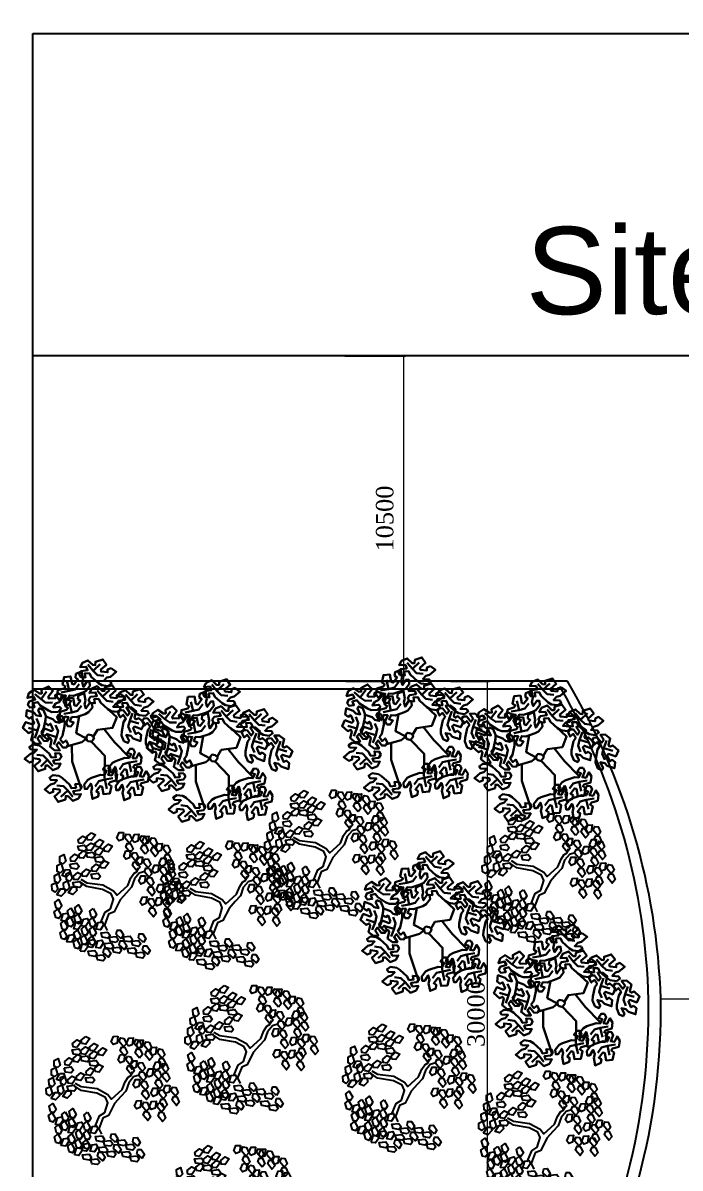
# Model space of a CAD drawing. Header units: millimetres. Extents: x -73920 to 111210, y -48963 to 87920.
# Drawn here: x 51609 to 59141, y -39459 to -26337 of the extents above; entities that cross this region are included whole.
import ezdxf

# ---------------------------------------------------------------- set-up
doc = ezdxf.new("R2010")
doc.units = ezdxf.units.MM
doc.header["$LTSCALE"] = 100
doc.header["$MEASUREMENT"] = 0
doc.linetypes.add('DOT2', pattern=[0.125, 0, -0.125])
for name, color, linetype, lineweight in [('01. Sanitary Accessorys', 3, 'Continuous', 30), ('9-TEXT', 7, 'Continuous', 13), ('Bars', 7, 'Continuous', 15)]:
    doc.layers.add(name, color=color, linetype=linetype, lineweight=lineweight)
doc.layers.add('A3-DIM-INT', color=3, linetype='Continuous')
doc.layers.add('water', color=150, linetype='DOT2')
doc.styles.add('50', font='arial.ttf', dxfattribs={"height": 150})
doc.styles.add('BOLDTEXT4', font='times.ttf')
doc.styles.add('DIM25', font='simplex.shx', dxfattribs={"width": 0.85, "height": 50})
doc.dimstyles.new('DIM25', dxfattribs={"dimtxt": 500, "dimasz": 1, "dimexe": 25, "dimexo": 20, "dimgap": 25, "dimtad": 1, "dimdec": 0, "dimzin": 0, "dimdsep": 46, "dimtxsty": 'DIM25', "dimblk": 'Tick', "dimcen": 0.09, "dimdle": 25, "dimclrd": 256, "dimclre": 256, "dimclrt": 1, "dimadec": 0, "dimazin": 0, "dimtfac": 1, "dimtdec": 0, "dimtix": 1, "dimtmove": 2, "dimatfit": 3, "dimldrblk": 'Tick', "dimfxl": 1, "dimtolj": 1, "dimtzin": 0, "dimlwd": 5, "dimarcsym": 0})

# ---------------------------------------------------------------- blocks, each defined once
blk = doc.blocks.new('Tick')
at = {"const_width": 4}
blk.add_lwpolyline([(-7, -7), (7, 7)], dxfattribs=at)
blk = doc.blocks.new('*D608')
at = {"layer": 'Bars', "linetype": 'ByBlock', "lineweight": -2, "transparency": 16777216}
for p, q in [((55300, -30150), (55995, -30150)), ((55310, -33881), (55995, -33881))]:
    blk.add_line(p, q, dxfattribs=at)
at = {"layer": 'Bars', "linetype": 'ByBlock', "lineweight": 5, "transparency": 16777216}
blk.add_line((55970, -30151), (55970, -33880), dxfattribs=at)
at = {"layer": 'DEFPOINTS', "color": 0, "linetype": 'ByBlock', "lineweight": 25, "transparency": 16777216}
for p in [(55280, -30150), (55290, -33881), (55970, -33881)]:
    blk.add_point(p, dxfattribs=at)
at = {"layer": 'Bars', "linetype": 'ByBlock', "lineweight": 5, "transparency": 16777216}
for p, rotation in [((55970, -30150), 90), ((55970, -33881), 270)]:
    blk.add_blockref('Tick', p, dxfattribs=dict(at, rotation=rotation))
at = {"layer": 'Bars', "color": 0, "linetype": 'ByBlock', "lineweight": -2, "transparency": 16777216, "insert": (55757, -32016), "char_height": 3000, "attachment_point": 5, "rotation": 90, "style": 'BOLDTEXT4'}
blk.add_mtext('\\A1;{\\H0.066667x;10500}', dxfattribs=at)
blk = doc.blocks.new('*D609')
at = {"layer": 'DEFPOINTS', "linetype": 'ByBlock', "lineweight": -2, "transparency": 16777216}
for p, q in [((56240, -41508), (54885, -41508)), ((56210, -45060), (54885, -45060))]:
    blk.add_line(p, q, dxfattribs=at)
at = {"layer": 'DEFPOINTS', "linetype": 'ByBlock', "lineweight": 5, "transparency": 16777216}
blk.add_line((54910, -41509), (54910, -45059), dxfattribs=at)
at = {"layer": 'DEFPOINTS', "color": 0, "linetype": 'ByBlock', "lineweight": 25, "transparency": 16777216}
for p in [(56260, -41508), (54910, -45060), (56230, -45060)]:
    blk.add_point(p, dxfattribs=at)
at = {"layer": 'DEFPOINTS', "linetype": 'ByBlock', "lineweight": 5, "transparency": 16777216}
for p, rotation in [((54910, -41508), 90), ((54910, -45060), 270)]:
    blk.add_blockref('Tick', p, dxfattribs=dict(at, rotation=rotation))
at = {"layer": 'DEFPOINTS', "color": 0, "linetype": 'ByBlock', "lineweight": 25, "transparency": 16777216, "insert": (54783, -43284), "char_height": 3000, "attachment_point": 5, "rotation": 90, "style": 'BOLDTEXT4'}
blk.add_mtext('\\A1;{\\H0.066667x;11500}', dxfattribs=at)
blk = doc.blocks.new('*D610')
at = {"layer": 'DEFPOINTS', "linetype": 'ByBlock', "lineweight": -2, "transparency": 16777216}
for p, q in [((56510, -33881), (56955, -33881)), ((56510, -41508), (56955, -41508))]:
    blk.add_line(p, q, dxfattribs=at)
at = {"layer": 'DEFPOINTS', "linetype": 'ByBlock', "lineweight": 5, "transparency": 16777216}
blk.add_line((56930, -33882), (56930, -41507), dxfattribs=at)
at = {"layer": 'DEFPOINTS', "color": 0, "linetype": 'ByBlock', "lineweight": 25, "transparency": 16777216}
for p in [(56490, -33881), (56490, -41508), (56930, -41508)]:
    blk.add_point(p, dxfattribs=at)
at = {"layer": 'DEFPOINTS', "linetype": 'ByBlock', "lineweight": 5, "transparency": 16777216}
for p, rotation in [((56930, -33881), 90), ((56930, -41508), 270)]:
    blk.add_blockref('Tick', p, dxfattribs=dict(at, rotation=rotation))
at = {"layer": 'DEFPOINTS', "color": 1, "linetype": 'ByBlock', "lineweight": 25, "transparency": 16777216, "insert": (56803, -37694), "char_height": 500, "attachment_point": 5, "rotation": 90, "style": 'BOLDTEXT4'}
blk.add_mtext('\\A1;{\\H0.4x;\\C7;30000}', dxfattribs=at)
blk = doc.blocks.new('*D611')
at = {"layer": '9-TEXT', "linetype": 'ByBlock', "lineweight": -2, "transparency": 16777216}
for p, q in [((58920, -37500), (58920, -37495)), ((62678, -37530), (62678, -37545))]:
    blk.add_line(p, q, dxfattribs=at)
at = {"layer": '9-TEXT', "linetype": 'ByBlock', "lineweight": 5, "transparency": 16777216}
blk.add_line((58921, -37520), (62677, -37520), dxfattribs=at)
at = {"layer": 'DEFPOINTS', "color": 0, "linetype": 'ByBlock', "lineweight": 25, "transparency": 16777216}
for p in [(58920, -37520), (62678, -37510), (62678, -37520)]:
    blk.add_point(p, dxfattribs=at)
at = {"layer": '9-TEXT', "linetype": 'ByBlock', "lineweight": 5, "transparency": 16777216, "rotation": 180}
blk.add_blockref('Tick', (58920, -37520), dxfattribs=at)
at = {"layer": '9-TEXT', "linetype": 'ByBlock', "lineweight": 5, "transparency": 16777216}
blk.add_blockref('Tick', (62678, -37520), dxfattribs=at)
at = {"layer": '9-TEXT', "color": 1, "linetype": 'ByBlock', "lineweight": 25, "transparency": 16777216, "insert": (60799, -37393), "char_height": 500, "attachment_point": 5, "style": 'BOLDTEXT4'}
blk.add_mtext('\\A1;{\\H0.4x;\\C7;15500}', dxfattribs=at)
blk = doc.blocks.new('A$C72DC696B')
for points in [[(4.21, 13.69), (4.64, 13.48), (4.21, 12.88), (3.78, 12.94), (3.73, 13.3)], [(7.65, 13.71), (7.56, 12.98), (7.15, 12.83), (6.94, 13.12), (7.18, 13.7)], [(8.24, 12.57), (7.77, 13.14), (7.93, 13.54), (8.29, 13.49), (8.55, 12.93)], [(8.77, 12.64), (8.56, 12.94), (8.8, 13.51), (9.28, 13.53), (9.18, 12.8)], [(3.5, 11.73), (2.89, 11.81), (2.75, 12.26), (3.48, 12.36), (3.73, 12.01)], [(3.27, 12.52), (2.85, 12.58), (2.8, 12.94), (3.28, 13.33), (3.71, 13.12)], [(4.6, 12.38), (4.17, 11.78), (3.74, 11.84), (3.69, 12.2), (4.17, 12.59)], [(5.54, 12.74), (5.11, 12.14), (4.68, 12.2), (4.63, 12.56), (5.11, 12.95)], [(6.47, 12.26), (6.04, 11.66), (5.61, 11.72), (5.56, 12.08), (6.04, 12.47)], [(8.66, 11.93), (8.34, 11.57), (7.88, 12.14), (8.04, 12.54), (8.4, 12.5)], [(9.86, 12.38), (9.39, 12.95), (9.55, 13.35), (9.91, 13.31), (10.17, 12.74)], [(9.97, 11.39), (9.5, 11.96), (9.66, 12.36), (10.02, 12.31), (10.28, 11.75)], [(9.84, 12.42), (9.63, 12.72), (9.87, 13.29), (10.34, 13.31), (10.25, 12.57)], [(10.98, 13.09), (11.24, 12.52), (10.93, 12.16), (10.46, 12.73), (10.62, 13.13)], [(11.05, 11.94), (11.28, 12.51), (11.76, 12.53), (11.66, 11.8), (11.26, 11.65)], [(12.34, 11.38), (11.87, 11.96), (12.04, 12.36), (12.39, 12.31), (12.65, 11.74)], [(1.17, 10.34), (0.85, 10.51), (0.83, 11.14), (1.25, 11.35), (1.47, 10.64)], [(1.97, 11.01), (2.45, 11.41), (2.88, 11.2), (2.45, 10.6), (2.02, 10.65)], [(3.38, 11.77), (3.81, 11.56), (3.38, 10.96), (2.95, 11.02), (2.9, 11.37)], [(4.38, 11.62), (4.63, 11.27), (4.4, 10.99), (3.78, 11.07), (3.64, 11.52)], [(5.56, 10.79), (5.33, 10.51), (4.71, 10.59), (4.57, 11.04), (5.31, 11.14)], [(5.53, 11.9), (5.1, 11.3), (4.67, 11.36), (4.62, 11.72), (5.11, 12.11)], [(7.9, 11.74), (8.38, 11.76), (8.28, 11.02), (7.88, 10.87), (7.66, 11.16)], [(8.66, 11.58), (9.01, 11.53), (9.27, 10.97), (8.96, 10.61), (8.49, 11.18)], [(8.94, 10.5), (9.18, 11.07), (9.66, 11.09), (9.56, 10.36), (9.15, 10.21)], [(11.35, 11.52), (11.03, 11.16), (10.57, 11.74), (10.73, 12.14), (11.09, 12.09)], [(12.45, 10.39), (11.98, 10.96), (12.15, 11.36), (12.5, 11.31), (12.76, 10.75)], [(0.89, 9.37), (0.57, 9.55), (0.55, 10.17), (0.98, 10.39), (1.19, 9.68)], [(1.92, 10.34), (2.65, 10.44), (2.9, 10.08), (2.67, 9.8), (2.06, 9.89)], [(3.21, 9.42), (3.69, 9.81), (4.12, 9.6), (3.69, 9), (3.26, 9.06)], [(4.25, 9.94), (4.73, 10.33), (5.15, 10.13), (4.72, 9.53), (4.29, 9.58)], [(5.23, 9.94), (5.18, 10.3), (5.66, 10.7), (6.09, 10.49), (5.66, 9.89)], [(8.76, 10.58), (9.12, 10.54), (9.38, 9.97), (9.07, 9.61), (8.6, 10.18)], [(9.93, 10.91), (10.29, 10.87), (10.55, 10.3), (10.24, 9.94), (9.77, 10.51)], [(10.4, 9.87), (10.66, 9.31), (10.35, 8.95), (9.88, 9.52), (10.04, 9.92)], [(10.91, 9.36), (10.7, 9.65), (10.94, 10.22), (11.41, 10.24), (11.32, 9.51)], [(12.08, 10.25), (11.67, 10.09), (11.46, 10.39), (11.7, 10.96), (12.17, 10.98)], [(12.05, 10.02), (12.31, 9.45), (12, 9.09), (11.53, 9.66), (11.69, 10.06)], [(13.07, 10.19), (12.75, 9.83), (12.29, 10.4), (12.45, 10.8), (12.81, 10.76)], [(12.56, 9.81), (12.92, 9.76), (13.18, 9.2), (12.86, 8.84), (12.39, 9.41)], [(0.92, 8.61), (0.61, 8.3), (0.3, 8.48), (0.28, 9.1), (0.7, 9.32)], [(1.45, 9.75), (1.88, 9.73), (1.96, 9.38), (1.53, 8.94), (1.08, 9.11)], [(1.86, 8.49), (1.54, 8.67), (1.52, 9.29), (1.94, 9.5), (2.16, 8.8)], [(3.19, 9.24), (2.76, 8.64), (2.33, 8.7), (2.28, 9.05), (2.76, 9.45)], [(5.18, 9.01), (4.95, 8.73), (4.33, 8.81), (4.2, 9.27), (4.93, 9.36)], [(10, 9.09), (9.9, 8.36), (9.5, 8.21), (9.29, 8.5), (9.52, 9.08)], [(10.89, 8.31), (10.58, 7.95), (10.11, 8.52), (10.28, 8.92), (10.64, 8.87)], [(12.1, 8.1), (11.64, 8.67), (11.8, 9.07), (12.16, 9.02), (12.42, 8.46)], [(0.02, 7.52), (0, 8.14), (0.42, 8.35), (0.64, 7.65), (0.34, 7.34)], [(0.53, 7.07), (0.9, 7.71), (1.33, 7.7), (1.41, 7.35), (0.97, 6.91)], [(1.88, 7.83), (1.58, 7.53), (1.26, 7.7), (1.24, 8.32), (1.67, 8.54)], [(2.65, 7.53), (2.22, 7.09), (1.77, 7.26), (2.14, 7.9), (2.57, 7.89)], [(3.21, 8.13), (2.98, 7.85), (2.37, 7.93), (2.23, 8.38), (2.96, 8.48)], [(11, 7.31), (10.69, 6.95), (10.22, 7.52), (10.39, 7.92), (10.74, 7.88)], [(11.18, 7.58), (11.42, 8.15), (11.9, 8.17), (11.8, 7.44), (11.4, 7.29)], [(12.01, 7.59), (12.17, 7.99), (12.53, 7.95), (12.79, 7.38), (12.48, 7.02)], [(13.21, 8.47), (13.11, 7.73), (12.71, 7.58), (12.49, 7.87), (12.73, 8.45)], [(14.1, 7.68), (13.79, 7.32), (13.32, 7.89), (13.49, 8.29), (13.84, 8.24)], [(1.04, 5.89), (0.81, 5.53), (0.46, 5.63), (0.31, 6.24), (0.68, 6.54)], [(9.42, 6.25), (9.66, 6.82), (10.14, 6.84), (10.04, 6.11), (9.64, 5.95)], [(11.03, 6.05), (10.72, 5.69), (10.25, 6.26), (10.41, 6.66), (10.77, 6.62)], [(11.01, 6.17), (11.25, 6.75), (11.72, 6.77), (11.63, 6.03), (11.22, 5.88)], [(12, 6.59), (12.36, 6.54), (12.62, 5.98), (12.31, 5.62), (11.84, 6.19)], [(12.59, 6.03), (12.12, 6.6), (12.28, 7), (12.64, 6.95), (12.9, 6.39)], [(13.59, 7.29), (13.95, 7.25), (14.21, 6.68), (13.9, 6.32), (13.43, 6.89)], [(0.97, 4.89), (0.74, 4.53), (0.4, 4.63), (0.24, 5.24), (0.61, 5.54)], [(1.63, 5.09), (1.79, 4.76), (1.46, 4.24), (0.98, 4.3), (1.21, 5.01)], [(2.03, 5.65), (2.39, 5), (2.16, 4.64), (1.81, 4.75), (1.66, 5.35)], [(3.11, 4.34), (2.88, 3.97), (2.54, 4.08), (2.38, 4.68), (2.75, 4.98)], [(3.18, 5.34), (2.95, 4.97), (2.6, 5.08), (2.45, 5.68), (2.82, 5.98)], [(4.41, 5.61), (4.77, 4.97), (4.54, 4.6), (4.19, 4.71), (4.04, 5.31)], [(10.88, 5.62), (11.14, 5.06), (10.83, 4.7), (10.36, 5.27), (10.52, 5.67)], [(12.47, 5.55), (12.73, 4.98), (12.41, 4.62), (11.95, 5.19), (12.11, 5.59)], [(1.09, 3.38), (0.93, 3.98), (1.3, 4.28), (1.66, 3.64), (1.43, 3.27)], [(1.96, 4.65), (2.32, 4), (2.09, 3.64), (1.74, 3.75), (1.59, 4.35)], [(3.14, 3.88), (2.8, 3.35), (2.33, 3.42), (2.55, 4.12), (2.98, 4.2)], [(3.35, 4.45), (3.77, 4.53), (3.93, 4.21), (3.59, 3.68), (3.12, 3.75)], [(3.14, 3.43), (3.51, 3.73), (3.87, 3.08), (3.64, 2.72), (3.29, 2.82)], [(3.97, 4.31), (4.34, 4.61), (4.7, 3.97), (4.47, 3.6), (4.12, 3.71)], [(5.52, 3.84), (5.18, 3.31), (4.71, 3.38), (4.93, 4.08), (5.36, 4.16)], [(1.23, 3.28), (1.6, 2.64), (1.36, 2.27), (1.02, 2.38), (0.86, 2.98)], [(2.08, 1.98), (1.6, 2.05), (1.83, 2.75), (2.25, 2.83), (2.41, 2.51)], [(3.08, 2.64), (2.84, 2.27), (2.5, 2.38), (2.35, 2.98), (2.72, 3.28)], [(3.23, 1.82), (3.07, 2.43), (3.44, 2.73), (3.8, 2.08), (3.57, 1.72)], [(4.43, 1.64), (4.09, 1.75), (3.93, 2.35), (4.3, 2.65), (4.67, 2.01)], [(4.5, 2.64), (4.16, 2.75), (4, 3.35), (4.37, 3.65), (4.73, 3.01)], [(5.97, 3.06), (6.21, 2.7), (5.98, 2.42), (5.36, 2.53), (5.24, 2.99)], [(6.86, 1.96), (6.25, 2.06), (6.12, 2.52), (6.86, 2.59), (7.1, 2.23)], [(7.4, 2.36), (6.85, 2.85), (6.95, 3.27), (7.31, 3.29), (7.65, 2.77)], [(8.36, 2.02), (7.74, 2.12), (7.62, 2.58), (8.35, 2.65), (8.59, 2.29)], [(9.78, 1.96), (9.23, 2.45), (9.33, 2.87), (9.69, 2.88), (10.03, 2.36)], [(2.28, 1.98), (2.65, 2.28), (3.01, 1.64), (2.78, 1.27), (2.43, 1.38)], [(3.02, 1.05), (3.24, 1.76), (3.67, 1.84), (3.83, 1.51), (3.49, 0.99)], [(4.46, 2.28), (4.62, 1.95), (4.28, 1.43), (3.81, 1.5), (4.04, 2.2)], [(5.48, 1.88), (5.15, 1.36), (4.68, 1.42), (4.9, 2.13), (5.33, 2.2)], [(5.93, 1.33), (6.27, 0.81), (6.02, 0.4), (5.47, 0.89), (5.57, 1.31)], [(6.56, 1.55), (6.32, 1.28), (5.71, 1.38), (5.58, 1.84), (6.32, 1.91)], [(7.44, 1.09), (7.21, 0.81), (6.59, 0.92), (6.47, 1.38), (7.21, 1.45)], [(7.65, 2.14), (8, 1.62), (7.75, 1.22), (7.19, 1.71), (7.29, 2.13)], [(9.04, 1.03), (8.8, 0.76), (8.19, 0.86), (8.07, 1.32), (8.8, 1.39)], [(8.5, 2.11), (9.24, 2.18), (9.48, 1.82), (9.24, 1.55), (8.63, 1.66)], [(9.68, 1.19), (9.78, 1.61), (10.14, 1.62), (10.48, 1.1), (10.23, 0.7)], [(4.83, 0.74), (4.6, 0.47), (3.98, 0.57), (3.86, 1.03), (4.59, 1.1)], [(5.72, 0.27), (5.48, 0), (4.87, 0.1), (4.74, 0.56), (5.48, 0.63)], [(9.93, 0.57), (9.69, 0.3), (9.08, 0.4), (8.95, 0.86), (9.69, 0.93)]]:
    blk.add_lwpolyline(points, close=True)
for points in [[(3.08, 8.71), (3.71, 8.34), (5.43, 8.12), (6.57, 7.49), (6.95, 7.01), (8.09, 8.04), (8.43, 8.86), (8.74, 9.34), (9.09, 9.56), (9.22, 9.97)], [(9.91, 9.56), (9.33, 9.37), (8.81, 8.75), (8.5, 7.86), (7.95, 7.27), (7.29, 6.53), (6.64, 5.23), (6.05, 4.98), (5.6, 3.83), (5.88, 3.24)], [(5.19, 4.01), (5.67, 5.2), (6.26, 5.57), (6.57, 6.6), (6.33, 7.16), (5.4, 7.64), (3.71, 7.93), (3.05, 8.38)]]:
    blk.add_lwpolyline(points)
blk = doc.blocks.new('A$C37024A62')
for points in [[(8.05, 12.19), (8.5, 11.85), (7.97, 11.4), (7.64, 11.32), (7.36, 11.01), (7.94, 10.98), (8.07, 10.78), (7.74, 10.54), (7.18, 10.62), (6.88, 10.81), (6.22, 11.39), (6.06, 11.73), (5.64, 11.7), (5.71, 11.33), (5.27, 11.37), (5.13, 11.64), (5.3, 11.91), (5.89, 11.99), (5.77, 12.31), (5.21, 12.27), (5.42, 12.67), (5.93, 12.89), (6.37, 12.47), (6.59, 12.45), (6.61, 12.76), (7.27, 12.98), (7.61, 12.49), (7.09, 12.05), (7.13, 11.87), (7.72, 11.8), (7.72, 12.07)], [(4.78, 11.31), (4.83, 11.65), (5.35, 11.87), (5.48, 11.19), (5.39, 10.86), (5.51, 10.47), (5.83, 10.95), (6.07, 10.96), (6.11, 10.56), (5.76, 10.11), (5.45, 9.95), (4.61, 9.67), (4.24, 9.7), (4.06, 9.32), (4.4, 9.19), (4.16, 8.83), (3.85, 8.84), (3.7, 9.13), (3.92, 9.68), (3.59, 9.73), (3.34, 9.23), (3.1, 9.61), (3.17, 10.17), (3.75, 10.33), (3.88, 10.51), (3.62, 10.69), (3.76, 11.37), (4.35, 11.42), (4.48, 10.75), (4.66, 10.7), (5.01, 11.17)], [(2.98, 8.95), (2.76, 8.6), (3.34, 8.67), (3.49, 8.49), (3.21, 8.2), (2.65, 8.18), (2.32, 8.32), (1.57, 8.78), (1.35, 9.09), (0.94, 8.98), (1.07, 8.63), (0.63, 8.59), (0.45, 8.83), (0.57, 9.13), (1.13, 9.31), (0.96, 9.6), (0.41, 9.47), (0.55, 9.9), (1.02, 10.2), (1.52, 9.86), (1.74, 9.88), (1.71, 10.19), (2.32, 10.52), (2.74, 10.1), (2.31, 9.57), (2.38, 9.4), (2.98, 9.44), (2.93, 9.7), (3.23, 9.88), (3.73, 9.62), (3.29, 9.09)], [(9.35, 9.5), (8.82, 9.05), (8.49, 8.96), (8.21, 8.66), (8.79, 8.62), (8.92, 8.43), (8.59, 8.19), (8.03, 8.27), (7.73, 8.45), (7.07, 9.04), (6.91, 9.38), (6.49, 9.35), (6.56, 8.98), (6.12, 9.02), (5.98, 9.28), (6.15, 9.56), (6.74, 9.64), (6.62, 9.95), (6.06, 9.92), (6.27, 10.32), (6.78, 10.53), (7.22, 10.11), (7.44, 10.1), (7.46, 10.41), (8.12, 10.62), (8.46, 10.14), (7.94, 9.7), (7.98, 9.52), (8.57, 9.45), (8.57, 9.71), (8.9, 9.84)], [(5.62, 8.9), (5.74, 8.51), (6.06, 8.99), (6.29, 9), (6.34, 8.6), (5.99, 8.16), (5.68, 7.99), (4.84, 7.71), (4.46, 7.74), (4.28, 7.36), (4.63, 7.23), (4.38, 6.87), (4.08, 6.88), (3.93, 7.17), (4.15, 7.72), (3.82, 7.77), (3.57, 7.27), (3.33, 7.65), (3.4, 8.21), (3.98, 8.37), (4.11, 8.55), (3.85, 8.73), (3.99, 9.41), (4.58, 9.46), (4.7, 8.79), (4.88, 8.74), (5.24, 9.21), (5.01, 9.35), (5.06, 9.69), (5.58, 9.91), (5.7, 9.23)], [(11.14, 9.35), (11.47, 9.48), (11.91, 9.14), (11.39, 8.69), (11.06, 8.6), (10.78, 8.3), (11.36, 8.26), (11.49, 8.07), (11.16, 7.83), (10.6, 7.91), (10.3, 8.09), (9.64, 8.68), (9.48, 9.02), (9.06, 8.99), (9.13, 8.62), (8.69, 8.66), (8.54, 8.93), (8.72, 9.2), (9.31, 9.28), (9.19, 9.59), (8.62, 9.56), (8.84, 9.96), (9.35, 10.17), (9.79, 9.75), (10, 9.74), (10.03, 10.05), (10.69, 10.26), (11.03, 9.78), (10.51, 9.34), (10.55, 9.16), (11.14, 9.09)], [(2.07, 7.48), (1.89, 6.62), (1.68, 6.31), (1.92, 5.96), (2.2, 6.2), (2.39, 5.8), (2.23, 5.54), (1.9, 5.56), (1.54, 6.03), (1.33, 5.77), (1.64, 5.3), (1.19, 5.28), (0.74, 5.62), (0.89, 6.2), (0.8, 6.4), (0.51, 6.27), (0, 6.73), (0.25, 7.27), (0.89, 7.04), (1.02, 7.17), (0.79, 7.72), (0.56, 7.58), (0.29, 7.8), (0.36, 8.36), (1.01, 8.13), (1.25, 7.88), (1.65, 7.8), (1.39, 8.32), (1.5, 8.52), (1.87, 8.36), (2.08, 7.84)], [(10.27, 7.49), (10.55, 7.62), (11.07, 7.16), (10.82, 6.62), (10.17, 6.85), (10.04, 6.72), (10.28, 6.17), (10.51, 6.31), (10.78, 6.09), (10.71, 5.53), (10.06, 5.76), (9.82, 6.01), (9.42, 6.09), (9.68, 5.57), (9.57, 5.37), (9.2, 5.53), (8.99, 6.05), (9, 6.41), (9.18, 7.27), (9.39, 7.58), (9.15, 7.93), (8.87, 7.69), (8.68, 8.09), (8.84, 8.35), (9.17, 8.33), (9.53, 7.86), (9.74, 8.12), (9.43, 8.59), (9.88, 8.61), (10.32, 8.27), (10.18, 7.68)], [(2.75, 6.57), (2.52, 7.12), (2.29, 6.98), (2.02, 7.2), (2.09, 7.76), (2.73, 7.53), (2.98, 7.29), (3.38, 7.2), (3.12, 7.72), (3.23, 7.93), (3.6, 7.76), (3.81, 7.24), (3.8, 6.89), (3.62, 6.02), (3.4, 5.71), (3.64, 5.37), (3.93, 5.6), (4.12, 5.21), (3.96, 4.95), (3.63, 4.96), (3.27, 5.43), (3.06, 5.17), (3.37, 4.7), (2.91, 4.69), (2.47, 5.02), (2.62, 5.61), (2.52, 5.81), (2.24, 5.67), (1.73, 6.13), (1.97, 6.67), (2.62, 6.44)], [(12.47, 6.75), (12.76, 6.88), (13.27, 6.42), (13.03, 5.88), (12.38, 6.11), (12.25, 5.98), (12.48, 5.44), (12.71, 5.57), (12.98, 5.35), (12.91, 4.8), (12.26, 5.03), (12.02, 5.27), (11.62, 5.36), (11.88, 4.84), (11.77, 4.63), (11.4, 4.79), (11.19, 5.32), (11.2, 5.67), (11.38, 6.53), (11.59, 6.84), (11.35, 7.19), (11.07, 6.95), (10.88, 7.35), (11.04, 7.61), (11.37, 7.59), (11.73, 7.13), (11.94, 7.39), (11.63, 7.85), (12.08, 7.87), (12.53, 7.53), (12.38, 6.95)], [(2.88, 3.46), (3.44, 3.49), (3.23, 3.09), (2.72, 2.88), (2.28, 3.3), (2.06, 3.31), (2.04, 3), (1.38, 2.79), (1.04, 3.27), (1.56, 3.72), (1.51, 3.89), (0.92, 3.97), (0.92, 3.7), (0.6, 3.57), (0.15, 3.91), (0.68, 4.36), (1.01, 4.45), (1.28, 4.75), (0.7, 4.79), (0.58, 4.98), (0.91, 5.22), (1.47, 5.14), (1.77, 4.96), (2.43, 4.37), (2.59, 4.03), (3.01, 4.06), (2.94, 4.43), (3.38, 4.39), (3.52, 4.13), (3.35, 3.85), (2.76, 3.77)], [(6.37, 5.63), (6.48, 5.82), (6.41, 5.93), (6.25, 6.07), (5.96, 6.12), (5.8, 5.96), (5.79, 5.78), (5.82, 5.63), (5.93, 5.53), (6.17, 5.49), (6.24, 5.48)], [(10.06, 4.83), (10.21, 4.54), (9.99, 3.99), (10.32, 3.94), (10.57, 4.44), (10.81, 4.05), (10.74, 3.5), (10.16, 3.34), (10.04, 3.16), (10.3, 2.98), (10.15, 2.3), (9.56, 2.25), (9.44, 2.92), (9.26, 2.97), (8.9, 2.49), (9.14, 2.36), (9.08, 2.02), (8.56, 1.8), (8.44, 2.48), (8.53, 2.81), (8.4, 3.2), (8.08, 2.71), (7.85, 2.71), (7.8, 3.11), (8.15, 3.55), (8.47, 3.72), (9.3, 4), (9.68, 3.97), (9.86, 4.35), (9.51, 4.47), (9.76, 4.84)], [(7.99, 3), (7.77, 2.45), (8.1, 2.4), (8.35, 2.9), (8.59, 2.51), (8.52, 1.96), (7.94, 1.8), (7.81, 1.62), (8.07, 1.44), (7.93, 0.76), (7.34, 0.71), (7.21, 1.38), (7.04, 1.43), (6.68, 0.96), (6.91, 0.82), (6.86, 0.48), (6.34, 0.26), (6.21, 0.94), (6.3, 1.27), (6.18, 1.66), (5.86, 1.18), (5.63, 1.17), (5.58, 1.57), (5.93, 2.01), (6.24, 2.18), (7.08, 2.46), (7.45, 2.43), (7.63, 2.81), (7.29, 2.94), (7.54, 3.3), (7.84, 3.29)], [(11.46, 2.4), (11.39, 1.85), (10.81, 1.69), (10.69, 1.51), (10.95, 1.33), (10.8, 0.65), (10.22, 0.6), (10.09, 1.27), (9.91, 1.32), (9.55, 0.84), (9.79, 0.71), (9.73, 0.37), (9.22, 0.15), (9.09, 0.83), (9.18, 1.16), (9.05, 1.55), (8.73, 1.06), (8.5, 1.06), (8.46, 1.46), (8.8, 1.9), (9.12, 2.07), (9.95, 2.35), (10.33, 2.32), (10.51, 2.7), (10.16, 2.82), (10.41, 3.19), (10.72, 3.18), (10.87, 2.89), (10.64, 2.34), (10.97, 2.29), (11.22, 2.79)], [(4.71, 0.67), (5.28, 0.71), (5.06, 0.3), (4.55, 0.09), (4.11, 0.51), (3.9, 0.53), (3.87, 0.21), (3.21, 0), (2.87, 0.48), (3.39, 0.93), (3.35, 1.11), (2.76, 1.18), (2.76, 0.91), (2.43, 0.79), (1.99, 1.12), (2.51, 1.57), (2.84, 1.66), (3.12, 1.96), (2.54, 2), (2.41, 2.2), (2.74, 2.44), (3.3, 2.36), (3.6, 2.17), (4.26, 1.58), (4.42, 1.24), (4.84, 1.28), (4.77, 1.64), (5.21, 1.61), (5.36, 1.34), (5.18, 1.06), (4.59, 0.98)]]:
    blk.add_lwpolyline(points, close=True)
for points in [[(6.4, 11.94), (7.03, 12.53)], [(5.93, 12.5), (6.4, 11.94), (6.79, 11.55), (7.38, 11.48)], [(3.5, 9.97), (4.23, 10.1), (4.76, 10.24), (5.12, 10.72)], [(4.23, 10.1), (4.03, 10.94)], [(1.09, 9.82), (1.65, 9.35)], [(2.7, 9.06), (2.1, 9.03), (1.65, 9.35), (2.16, 10.04)], [(6.78, 10.15), (7.25, 9.59), (7.64, 9.2), (8.23, 9.12)], [(7.25, 9.59), (7.88, 10.18)], [(9.35, 9.79), (9.82, 9.23)], [(10.8, 8.76), (10.21, 8.84), (9.82, 9.23), (10.45, 9.82)], [(3.73, 8.01), (4.45, 8.14), (4.26, 8.98)], [(4.45, 8.14), (4.99, 8.28), (5.35, 8.76)], [(6.41, 5.92), (6.79, 6.55), (8.17, 6.74), (8.55, 7.7), (7.59, 8.59)], [(0.51, 6.75), (1.33, 6.5), (1.47, 7.03), (1.24, 7.58)], [(3.96, 5.04), (5.38, 5.44), (5.79, 5.78), (4.86, 6.26), (5.14, 7.81)], [(9.83, 6.31), (9.59, 6.86), (9.74, 7.39), (10.56, 7.14)], [(9.99, 8.08), (9.74, 7.39)], [(12.19, 7.34), (11.94, 6.65), (12.77, 6.4)], [(1.08, 5.81), (1.33, 6.5)], [(3.06, 5.9), (3.2, 6.44), (2.97, 6.98)], [(7.41, 6.63), (8.35, 5.44), (9.66, 4.11)], [(11.94, 6.65), (11.8, 6.12), (12.03, 5.57)], [(2.81, 5.21), (3.06, 5.9), (2.23, 6.15)], [(6.24, 5.48), (7.48, 4.19), (7.45, 2.15)], [(1.27, 4.29), (1.86, 4.22), (2.25, 3.82), (1.62, 3.23)], [(4.47, 5.18), (4.48, 3.67), (5.27, 1.3)], [(2.72, 3.26), (2.25, 3.82)], [(9.88, 2.73), (9.69, 3.57), (9.15, 3.43), (8.8, 2.95)], [(10.41, 3.7), (9.69, 3.57)], [(8.19, 2.16), (7.46, 2.03)], [(4.55, 0.47), (4.08, 1.04), (3.69, 1.43), (3.1, 1.5)], [(6.57, 1.41), (6.93, 1.89), (7.46, 2.03), (7.66, 1.19)], [(9.45, 1.3), (9.8, 1.78), (10.34, 1.92), (10.54, 1.08)], [(11.06, 2.05), (10.34, 1.92)], [(4.08, 1.04), (3.45, 0.45)]]:
    blk.add_lwpolyline(points)

msp = doc.modelspace()

# ---------------------------------------------------------------- linework, layer by layer
at = {"layer": 'water', "color": 0, "linetype": 'ByBlock', "lineweight": 25}
for p, q in [((65601.09219612, -30149.96655851), (51724.39125738, -30149.96655851)), ((57849.92329635, -33881.05042819), (51724.39125738, -33881.05042819)), ((57780, -33970), (51724.39125738, -33970))]:
    msp.add_line(p, q, dxfattribs=at)
msp.add_lwpolyline([(51724.39125738, -26457.48025267), (84785.60874262, -26457.48025267), (84785.60874262, -48890.59794062), (51724.39125738, -48890.59794062)], close=True, dxfattribs=at)
for centre, radius, start, end in [((51267.72802613, -37719.7393185), 7514.66773839, 1.446826124484, 29.933159733684), ((51310.6857943, -37780.80075434), 7613.78222137, 1.962980518763, 30.810228602093), ((51037.93314415, -37620.87727132), 7742.60020141, 330.69974492796, 0.672513564684), ((51390.92929126, -37637.21100189), 7529.98301167, 329.067120210263, 0.891896693387)]:
    msp.add_arc(centre, radius, start, end, dxfattribs=at)

# ---------------------------------------------------------------- block references
at = {"layer": '01. Sanitary Accessorys', "color": 3, "xscale": 125.7826038780542, "yscale": 125.7826038780542, "zscale": 125.7826038780542}
for p in [(51608.89097904, -35262.48882415), (55267.84348069, -35241.06834974), (56764.77248476, -35482.20913578), (53027.84348069, -35491.06834974), (55477.84348069, -37461.06834974), (57007.84348069, -38301.06834974)]:
    msp.add_blockref('A$C37024A62', p, dxfattribs=at)
at = {"layer": 'A3-DIM-INT', "xscale": 107.2560087837229, "yscale": 107.2560087837229, "zscale": 107.2560087837229}
for p in [(54380.27705932, -36599.74047588), (56872.91678407, -36870.70974073), (51942.40152218, -37084.62412107), (53189.9252061, -37184.04798371), (53467.64303916, -38835.93249961), (55276.98503925, -39277.64790132), (51877.45693556, -39419.4779204), (56832.91678407, -39817.45978254), (53280.7804734, -40669.4779204)]:
    msp.add_blockref('A$C72DC696B', p, dxfattribs=at)

# ---------------------------------------------------------------- texts
at = {"layer": 'water', "color": 0, "linetype": 'ByBlock', "lineweight": 25, "insert": (57370.04422302, -28674.72483906), "char_height": 1000, "attachment_point": 1, "style": '50'}
msp.add_mtext_dynamic_manual_height_columns('Site Plan', width=7129.9557769817, gutter_width=250, heights=[0], dxfattribs=at)

# ---------------------------------------------------------------- dimensions: what is measured, and where the dimension line sits
at = {"layer": '9-TEXT', "color": 0, "linetype": 'ByBlock', "lineweight": 25}
dim = msp.add_linear_dim(base=(62677.91084118, -37520), p1=(58920, -37520), p2=(62677.91084118, -37510), text='{\\H0.4x;\\C7;15500}', dimstyle='DIM25', override={"dimtxsty": 'BOLDTEXT4'}, dxfattribs=at)
dim.commit()
dim.dimension.update_dxf_attribs({"geometry": '*D611', "text_midpoint": (60798.95542059, -37393.26964672)})
at = {"layer": 'Bars', "color": 7, "linetype": 'ByBlock', "lineweight": -2}
dim = msp.add_linear_dim(base=(55970, -33881.05042819), p1=(55280, -30149.96655851), p2=(55290, -33881.05042819), angle=90, text='{\\H0.066667x;10500}', dimstyle='DIM25', override={"dimtxt": 3000, "dimgap": 111, "dimtxsty": 'BOLDTEXT4', "dimdle": 200, "dimclrt": 0}, dxfattribs=at)
dim.commit()
dim.dimension.update_dxf_attribs({"geometry": '*D608', "text_midpoint": (55757.26913807, -32015.50849335)})
at = {"layer": 'DEFPOINTS', "color": 0, "linetype": 'ByBlock', "lineweight": 25}
dim = msp.add_linear_dim(base=(56930, -41507.87510491), p1=(56490, -33881.05042819), p2=(56490, -41507.87510491), angle=90, text='{\\H0.4x;\\C7;30000}', dimstyle='DIM25', override={"dimtxsty": 'BOLDTEXT4'}, dxfattribs=at)
dim.commit()
dim.dimension.update_dxf_attribs({"geometry": '*D610', "text_midpoint": (56803.26964672, -37694.46276655)})
at = {"layer": 'DEFPOINTS', "color": 7, "linetype": 'ByBlock', "lineweight": 25}
dim = msp.add_linear_dim(base=(54910, -45059.98333021), p1=(56260, -41507.87510491), p2=(56230, -45059.98333021), angle=90, text='{\\H0.066667x;11500}', dimstyle='DIM25', override={"dimtxt": 3000, "dimtxsty": 'BOLDTEXT4', "dimclrt": 0}, dxfattribs=at)
dim.commit()
dim.dimension.update_dxf_attribs({"geometry": '*D609', "text_midpoint": (54783.26913807, -43283.92921756)})

doc.saveas('drawing.dxf')
